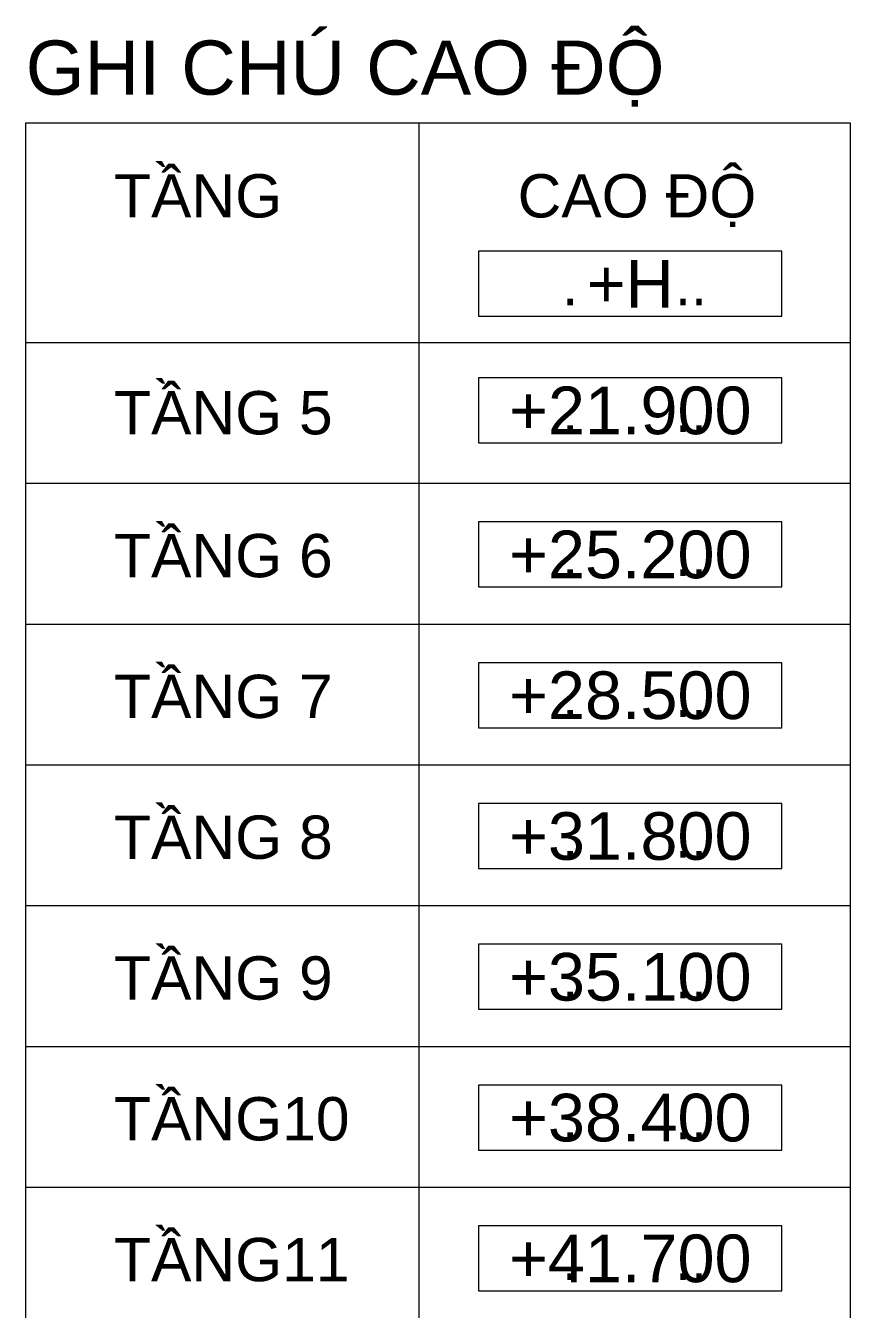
# Model space of a CAD drawing. Header units: millimetres. Extents: x -20144 to 117103, y -11426 to 48263.
# Drawn here: x 45501 to 53114, y 31643 to 43496 of the extents above; entities that cross this region are included whole.
import ezdxf
from ezdxf.enums import TextEntityAlignment as Align

# ---------------------------------------------------------------- set-up
doc = ezdxf.new("R2010")
doc.units = ezdxf.units.MM
doc.layers.add('CHU', color=181, linetype='Continuous', lineweight=5)
doc.layers.add('KI-HIEU-1', color=151, linetype='Continuous', lineweight=9)
doc.styles.add('Arial', font='arial.ttf', dxfattribs={"height": 476.25})
doc.styles.add('Arial_2', font='arial.ttf', dxfattribs={"height": 238.125})

# ---------------------------------------------------------------- blocks, each defined once
blk = doc.blocks.new('*U631')
at = {"color": 7, "ltscale": 30, "true_color": 0xffffff, "insert": (520, 350), "char_height": 200, "attachment_point": 5, "bg_fill": 3, "box_fill_scale": 1.25, "bg_fill_color": 256, "bg_fill_true_color": 13158600, "bg_fill_transparency": 0}
blk.add_mtext('\\A1;.      ..', dxfattribs=at)
blk.add_lwpolyline([(-200, 200), (1200, 200), (1200, 500), (-200, 500)], close=True)
at = {"color": 7, "style": 'Arial'}
blk.add_attdef('±0.000', text='', height=220, dxfattribs=at).set_placement((500, 350), align=Align.MIDDLE)

msp = doc.modelspace()

# ---------------------------------------------------------------- linework, layer by layer
at = {"layer": 'CHU', "color": 7}
msp.add_lwpolyline([(45500.5, 42599.9), (53113.8, 42599.9), (53113.8, 17171.2), (45500.5, 17171.2)], close=True, dxfattribs=at)
for points in [[(49129.8, 42599.9), (49129.8, 17171.2)], [(45500.5, 40571.2), (53113.8, 40571.2)], [(45500.5, 39271.2), (53113.8, 39271.2)], [(45500.5, 37971.2), (53113.8, 37971.2)], [(45500.5, 36671.2), (53113.8, 36671.2)], [(45500.5, 35371.2), (53113.8, 35371.2)], [(45500.5, 34071.2), (53113.8, 34071.2)], [(45500.5, 32771.2), (53113.8, 32771.2)]]:
    msp.add_lwpolyline(points, dxfattribs=at)

# ---------------------------------------------------------------- texts
at = {"layer": 'CHU', "color": 7, "width": 6627.62, "attachment_point": 1, "line_spacing_factor": 0.936439, "style": 'Arial_2'}
for s, insert, char_height in [('\\pt3175,6350,9525,12700,15875,19050,22225,25400,28575,31750,34925,38100,41275,44450,47625,50800,53975,57150,60325,63500,66675,69850,73025,76200,79375,82550,85725,88900,92075,95250,98425,1.01600E+005;GHI CHÚ CAO ĐỘ', (45500.5, 43359.1), 500), ('\\pt2540,5080,7620,10160,12700,15240,17780,20320,22860,25400,27940,30480,33020,35560,38100,40640,43180,45720,48260,50800,53340,55880,58420,60960,63500,66040,68580,71120,73660,76200,78740,81280;TẦNG', (46316.8, 42124.9), 400), ('\\pt2540,5080,7620,10160,12700,15240,17780,20320,22860,25400,27940,30480,33020,35560,38100,40640,43180,45720,48260,50800,53340,55880,58420,60960,63500,66040,68580,71120,73660,76200,78740,81280;CAO ĐỘ', (50042.3, 42124.9), 400), ('\\pt2540,5080,7620,10160,12700,15240,17780,20320,22860,25400,27940,30480,33020,35560,38100,40640,43180,45720,48260,50800,53340,55880,58420,60960,63500,66040,68580,71120,73660,76200,78740,81280;TẦNG 5', (46316.8, 40122), 400), ('\\pt2540,5080,7620,10160,12700,15240,17780,20320,22860,25400,27940,30480,33020,35560,38100,40640,43180,45720,48260,50800,53340,55880,58420,60960,63500,66040,68580,71120,73660,76200,78740,81280;TẦNG 6', (46316.8, 38802.6), 400), ('\\pt2540,5080,7620,10160,12700,15240,17780,20320,22860,25400,27940,30480,33020,35560,38100,40640,43180,45720,48260,50800,53340,55880,58420,60960,63500,66040,68580,71120,73660,76200,78740,81280;TẦNG 7', (46316.8, 37502.6), 400), ('\\pt2540,5080,7620,10160,12700,15240,17780,20320,22860,25400,27940,30480,33020,35560,38100,40640,43180,45720,48260,50800,53340,55880,58420,60960,63500,66040,68580,71120,73660,76200,78740,81280;TẦNG 8', (46316.8, 36202.6), 400), ('\\pt2540,5080,7620,10160,12700,15240,17780,20320,22860,25400,27940,30480,33020,35560,38100,40640,43180,45720,48260,50800,53340,55880,58420,60960,63500,66040,68580,71120,73660,76200,78740,81280;TẦNG 9', (46316.8, 34902.6), 400), ('\\pt2540,5080,7620,10160,12700,15240,17780,20320,22860,25400,27940,30480,33020,35560,38100,40640,43180,45720,48260,50800,53340,55880,58420,60960,63500,66040,68580,71120,73660,76200,78740,81280;TẦNG10', (46316.8, 33602.6), 400), ('\\pt2540,5080,7620,10160,12700,15240,17780,20320,22860,25400,27940,30480,33020,35560,38100,40640,43180,45720,48260,50800,53340,55880,58420,60960,63500,66040,68580,71120,73660,76200,78740,81280;TẦNG11', (46316.8, 32302.6), 400)]:
    msp.add_mtext(s, dxfattribs=dict(at, insert=insert, char_height=char_height))

# ---------------------------------------------------------------- next in the draw order: block references
at = {"layer": 'KI-HIEU-1', "linetype": 'ByBlock', "xscale": 2, "yscale": 2, "zscale": 2}
for p, values in [((50082.5, 40413.5), {'±0.000': '+H'}), ((50082.5, 39243.8), {'±0.000': '+21.900'}), ((50082.5, 37913.8), {'±0.000': '+25.200'}), ((50082.5, 36613.8), {'±0.000': '+28.500'}), ((50082.5, 35313.8), {'±0.000': '+31.800'}), ((50082.5, 34013.8), {'±0.000': '+35.100'}), ((50082.5, 32713.8), {'±0.000': '+38.400'}), ((50082.5, 31413.8), {'±0.000': '+41.700'})]:
    msp.add_blockref('*U631', p, dxfattribs=at).add_auto_attribs(values)

doc.saveas('drawing.dxf')
